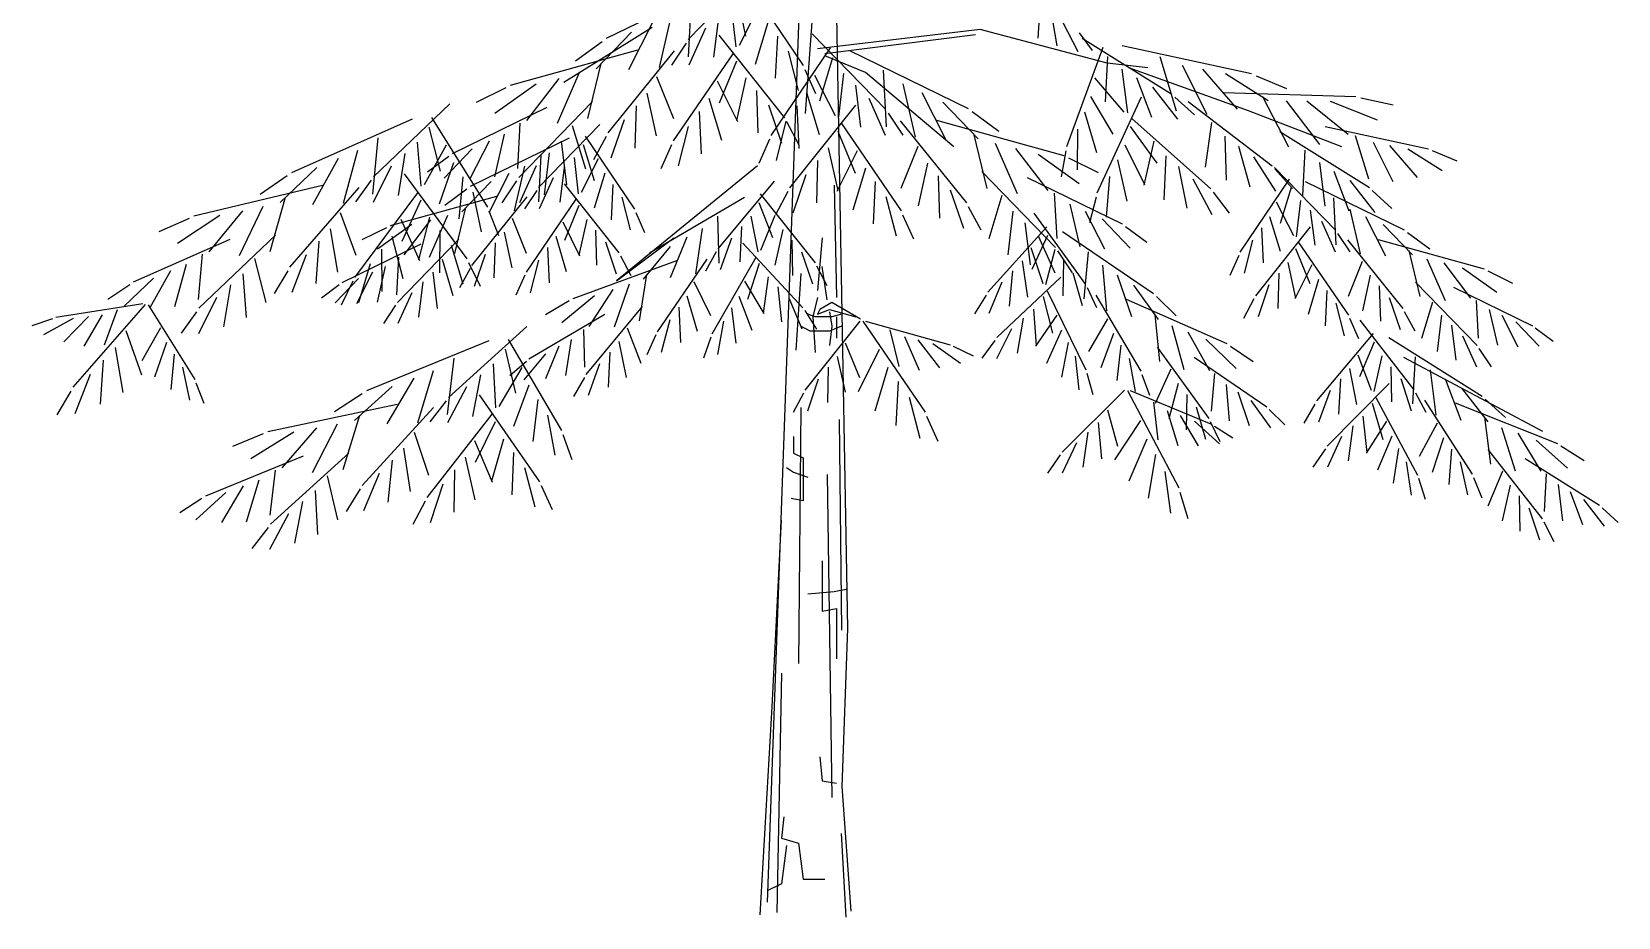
# Model space of a CAD drawing. Header units: millimetres. Extents: x 79741 to 173011, y 86123 to 135501.
# Drawn here: x 139048 to 144421, y 93043 to 96044 of the extents above; entities that cross this region are included whole.
import ezdxf

# ---------------------------------------------------------------- set-up
doc = ezdxf.new("R2010")
doc.units = ezdxf.units.MM

# ---------------------------------------------------------------- blocks, each defined once
blk = doc.blocks.new('A$C1C015833')
for p, q in [((2076.3, 42.3), (2273.2, 5526.6)), ((2266.4, 2826.6), (2302.3, 815.5)), ((2060.8, 2692.6), (1853, 2478.5)), ((1956.3, 2645.4), (1621.3, 2481.5)), ((2010.7, 2652.5), (2177.6, 2405.2)), ((1860.9, 2589.4), (1852.4, 2429.8)), ((1972.9, 2580.6), (1987.5, 2457.5)), ((2054.5, 2575.7), (1996.7, 2461.6)), ((1999.9, 2561), (2014.6, 2487.8)), ((2184, 2270.1), (2204.3, 2553.9)), ((2846.7, 2585.3), (2839.7, 2482.3)), ((2876.1, 2559.3), (2893.3, 2461)), ((1501.6, 2358), (1751.6, 2513.4)), ((1752, 2526.4), (1684.3, 2393)), ((1805.6, 2550.9), (1770.5, 2400)), ((1901.8, 2511), (1854.9, 2406.5)), ((1939.3, 2547.7), (1924.4, 2428.9)), ((2077.5, 2526.8), (2041.6, 2408.2)), ((2908.8, 2530.2), (2952.1, 2445.2)), ((1609.9, 2472.5), (1534.9, 2417.1)), ((1692.4, 2499.1), (1593, 2396.2)), ((1846.9, 2468.6), (1805.4, 2406.6)), ((1939.3, 2490.7), (2125, 2257.2)), ((2104.9, 2488.5), (2098.6, 2369)), ((2203.2, 2495), (2411, 2280.8)), ((2677.2, 2506.6), (2217.8, 2452.6)), ((2238.1, 2439.1), (2663.7, 2493.1)), ((3035.3, 2412), (2677.2, 2506.6)), ((2956.2, 2497.2), (2993.2, 2447.3)), ((2965.2, 2482.8), (3218, 2324.3)), ((1709.9, 2448.6), (1350.6, 2348.5)), ((1813.3, 2447.1), (1626.2, 2214.7)), ((1978.9, 2438.6), (1810.4, 2192.3)), ((2253.4, 2454.9), (2086.5, 2207.6)), ((2135.3, 2445.8), (2163.1, 2334.7)), ((2259.9, 2427), (2223.1, 2304.5)), ((2352.9, 2385), (2238.1, 2432.3)), ((2307.7, 2447.8), (2642.8, 2283.9)), ((3023.4, 2455.8), (2920.3, 2175.9)), ((3036.4, 2430.3), (3029.8, 2302.5)), ((3077.9, 2461.8), (3442.4, 2382.5)), ((3183.9, 2430.2), (3230.2, 2277.2)), ((1544.5, 2383.1), (1482.6, 2241.2)), ((1605.9, 2411), (1568.5, 2255.6)), ((1763.2, 2374.2), (1811.2, 2255.6)), ((1989, 2417.5), (1940.3, 2299.3)), ((2181.9, 2394.4), (2211.8, 2326)), ((2209.5, 2378), (2267.4, 2264)), ((2291.1, 2383), (2276.6, 2259.9)), ((2602.9, 2175.6), (2352.9, 2385)), ((2403.2, 2391.8), (2411.7, 2232.2)), ((3150.2, 2398.5), (3035.3, 2412)), ((3077.2, 2395), (3092.5, 2272)), ((3433.9, 2276.9), (3096.1, 2398.5)), ((3246.9, 2406), (3316.8, 2267.8)), ((3304.7, 2395), (3402.3, 2281.5)), ((3369.1, 2382.6), (3490.2, 2306.3)), ((3455.5, 2376.5), (3541.6, 2340.5)), ((1337.9, 2341.7), (1254, 2300.9)), ((1423.8, 2352.8), (1307.3, 2269.7)), ((1487.4, 2368.8), (1396.5, 2250)), ((1934.5, 2362), (1991.6, 2247.5)), ((2015.8, 2370.6), (1989.2, 2249.6)), ((2046, 2334.5), (2049.1, 2214.9)), ((2186.6, 2329.2), (2222.5, 2210.6)), ((2324.8, 2350), (2339.6, 2231.3)), ((2458.5, 2353.3), (2493.5, 2202.4)), ((2512.1, 2328.8), (2579.8, 2195.4)), ((2999.2, 2370.7), (3082.5, 2273.7)), ((3117.8, 2371), (3160.5, 2259.2)), ((3162.9, 2344.3), (3233.4, 2254)), ((3364.1, 2329.4), (3736.9, 2317.8)), ((1180.2, 2296.9), (964.5, 2090.7)), ((1454.3, 2286.8), (1186.3, 2155.7)), ((1582.5, 2303.4), (1374.7, 2089.3)), ((1705.7, 2291.5), (1701.9, 2171.9)), ((1736.2, 2327.4), (1762, 2206.3)), ((1911.2, 2313.3), (1946.4, 2194.5)), ((2079.7, 2294.3), (2116.1, 2185.8)), ((2324.7, 2293.1), (2139, 2059.6)), ((2159.2, 2290.9), (2165.5, 2171.3)), ((2362.3, 2313.3), (2409.2, 2208.9)), ((2571.6, 2301.5), (2671, 2198.5)), ((2988.5, 2317.8), (3051.6, 2211.2)), ((3131.3, 2315.7), (3006.5, 2044.6)), ((3226.3, 2316.2), (3281.4, 2265.8)), ((3264, 2303.3), (3501.2, 2122.2)), ((3474.1, 2317.7), (3547.5, 2175.6)), ((3540.4, 2305.3), (3634.3, 2182.1)), ((3599.3, 2305), (3715.8, 2211.2)), ((3664.8, 2304.5), (3797.8, 2251.6)), ((3750.9, 2314.2), (3842.1, 2294.5)), ((1074, 2253.7), (733, 2102.5)), ((1128.5, 2258.7), (1286.1, 2005.3)), ((1378, 2242.1), (1371.2, 2114.3)), ((1603.8, 2239), (1430.6, 2060.6)), ((1671.8, 2251.5), (1634.7, 2143.2)), ((1883.6, 2275.1), (1889.2, 2155.6)), ((2128.8, 2248.1), (2101, 2137.1)), ((2130.1, 2246.8), (2165.3, 2180.9)), ((2285.2, 2241), (2453.7, 1994.7)), ((2417.1, 2271), (2458.6, 2208.9)), ((2450.7, 2249.4), (2637.9, 2017)), ((2554.1, 2251), (2913.4, 2150.9)), ((2654.1, 2274.9), (2729.2, 2219.5)), ((2971.1, 2274.1), (3005.6, 2159.5)), ((3105.3, 2255.6), (3327.6, 2056.5)), ((3330.1, 2244.4), (3311.8, 2117.9)), ((3697.4, 2175.6), (3433.9, 2276.9)), ((976.5, 2201.3), (962, 2042.1)), ((1121, 2231.1), (1153.2, 2107.3)), ((1516.8, 2199.7), (1237.5, 2063.2)), ((1333.7, 2211.2), (1305.7, 2090.5)), ((1525.8, 2235.4), (1562.6, 2113)), ((1562, 2205.7), (1701.1, 1999.5)), ((1621, 2204.3), (1585.4, 2138.7)), ((1853, 2232.6), (1824.4, 2121.7)), ((2082.2, 2196.8), (2052.3, 2128.4)), ((2275, 2219.9), (2323.8, 2101.6)), ((2658.1, 2213.4), (2695.6, 2057.9)), ((2951.7, 2225.3), (2951.1, 2110.9)), ((3100.4, 2232.7), (3175.9, 2129.5)), ((3367.5, 2205.5), (3371.3, 2081.6)), ((3522.5, 2218.8), (3775.3, 2060.3)), ((3650.9, 2233.2), (3942.5, 2169.7)), ((3735.7, 2207.9), (3772.7, 2085.5)), ((919.7, 2164.9), (879.1, 2015.4)), ((1053.2, 2156.6), (1034, 2038.5)), ((1088.1, 2188.3), (1098, 2064.8)), ((1169.5, 2180.3), (1107.4, 2068.4)), ((1243.2, 2169.8), (1163.7, 2087.4)), ((1290.9, 2191.6), (1236.7, 2084.9)), ((1437.2, 2153.1), (1430.1, 2020.1)), ((1460.9, 2158.5), (1446.1, 2039.7)), ((1494.6, 2191.4), (1509.1, 2068.4)), ((1556.6, 2182.4), (1587.3, 2080.3)), ((1806.1, 2181.6), (1775.7, 2113.4)), ((2248.3, 2173), (2274.9, 2052)), ((2329.5, 2164.4), (2272.4, 2049.9)), ((2500.9, 2176.5), (2452.9, 2058)), ((2719.6, 2185.5), (2781.5, 2043.5)), ((2776.7, 2171.2), (2867.6, 2052.4)), ((2840.3, 2155.2), (2956.7, 2072.1)), ((2918.7, 2164.4), (2905.9, 2090.8)), ((3085.6, 2180.8), (3140.3, 2069.6)), ((3166.6, 2191.8), (3138.4, 2067)), ((3200.8, 2150.1), (3194.9, 2026.3)), ((3405.7, 2177.9), (3437.9, 2062.6)), ((3593.7, 2166.3), (3587.1, 2038.5)), ((3786.1, 2188.5), (3842, 2077.9)), ((3832.3, 2179.7), (3910.4, 2088.9)), ((3883.8, 2169.8), (3980.7, 2108.8)), ((3953, 2164.9), (4021.8, 2136.1)), ((804.7, 2117.3), (701.6, 2018.2)), ((865.3, 2142.4), (792.6, 2011.7)), ((1014.4, 2121.3), (963.6, 2018.8)), ((1177.2, 2148.5), (1117.2, 2104.2)), ((1190.6, 2130.6), (1150.2, 2013.5)), ((1391.1, 2121), (1361.9, 1995.2)), ((1423.4, 2121.8), (1376.5, 2017.4)), ((1502.5, 2118.3), (1490.2, 2019.3)), ((1530.6, 2145.7), (1542.7, 2043.2)), ((1598.6, 2141.6), (1550.4, 2046.5)), ((2048.9, 2121.5), (1650.3, 1797.2)), ((2218, 2136.9), (2215, 2017.3)), ((2352.8, 2115.7), (2317.6, 1996.9)), ((2527.9, 2129.8), (2502.1, 2008.6)), ((2681.6, 2105.8), (2889.4, 1891.7)), ((2926.2, 2144.1), (3010.1, 2103.2)), ((3064.9, 2138.6), (3090.4, 2021.7)), ((3236.7, 2119.6), (3259.8, 2002.1)), ((3448.1, 2147.1), (3510, 2050.8)), ((3507.4, 2117.4), (3680.6, 1939)), ((3508.7, 2113.3), (3558.8, 2058.1)), ((3634.5, 2130.9), (3649.7, 2008)), ((3675.1, 2107), (3717.8, 1995.2)), ((820.4, 2066.3), (457.6, 1979.6)), ((721.3, 2093.9), (644.3, 2041.3)), ((923.6, 2060.8), (727.9, 1835.6)), ((958, 2081.1), (914.2, 2020.6)), ((1051.2, 2099.7), (1228, 1859.4)), ((1216.5, 2091.3), (1205.7, 1972.1)), ((1296.8, 2077.8), (1214, 1992)), ((1346.5, 2100.6), (1290, 1989.4)), ((1368.6, 2079.5), (1327.1, 2017.4)), ((1471.3, 2087.7), (1432.2, 2000.7)), ((1502.6, 2070.8), (1657.3, 1876.2)), ((1617.7, 2100.9), (1587.8, 2002.1)), ((1640.5, 2069), (1635.3, 1969.4)), ((2095.1, 2078.9), (1936.4, 1887.5)), ((2184.4, 2096.7), (2147.9, 1988.2)), ((2265.1, 2067.5), (2271.8, 1749.9)), ((2380.4, 2077.5), (2374.9, 1958)), ((2558.4, 2093.9), (2562.2, 1974.3)), ((2809.7, 2089.2), (3077.8, 1958.1)), ((3041.7, 2091.5), (3032.2, 1977.4)), ((3276.7, 2085.6), (3330.8, 1984.7)), ((3549.2, 2084), (3410.1, 1877.9)), ((3554.6, 2060.8), (3523.9, 1958.7)), ((3594.5, 2078.1), (3873.7, 1941.5)), ((3720.2, 2080.3), (3790.7, 1990)), ((715, 2032.5), (671.8, 1878.6)), ((1088.7, 2046.1), (911.1, 1806.3)), ((1311.4, 2035.7), (1012, 1952.3)), ((1098.1, 2024.7), (1045, 1908.4)), ((1228.1, 2055.7), (1165.6, 2009.5)), ((1397.6, 2034.4), (1241.6, 1840.8)), ((1245.3, 2047.4), (1268.9, 1935.4)), ((1425.6, 2052.4), (1391, 2000.7)), ((1535.5, 2027.4), (1395.1, 1822.1)), ((1665.9, 2033.3), (1689.1, 1940.8)), ((2011.3, 2032.9), (1743.6, 1875)), ((2052.4, 2018.8), (2091, 1919.4)), ((2056, 2042.4), (2210.8, 1847.8)), ((2133.9, 2049.2), (2098.8, 1983.3)), ((2411.1, 2035), (2439.6, 1924.1)), ((2592.3, 2053.9), (2629.4, 1945.6)), ((2738.3, 2037.8), (2701.4, 1915.4)), ((2886.1, 2044.4), (2892.9, 1916.7)), ((3004.1, 2033.3), (2985.6, 1961)), ((3334.4, 2047.2), (3380.1, 1988.2)), ((3512.7, 2020), (3560.8, 1924.9)), ((3580.6, 2024.1), (3568.5, 1921.6)), ((3674, 2031.5), (3681.1, 1898.4)), ((3783.6, 2052.2), (3838.7, 2001.8)), ((444.5, 1973.3), (359.2, 1935.7)), ((530.8, 1981.2), (411.3, 1902.5)), ((595, 1994.8), (499.7, 1879.5)), ((652.6, 2007), (585.4, 1867.5)), ((870.8, 1989.8), (914.3, 1869.6)), ((1041.6, 1971.2), (1094.3, 1854.8)), ((1123.1, 1976.9), (1092, 1856.9)), ((1173.5, 1981.2), (1122, 1862.9)), ((1224.7, 2004.4), (1193.6, 1874.8)), ((1289.9, 1994.4), (1317.2, 1925)), ((1355.8, 1973.7), (1395.8, 1874.9)), ((1544, 2009.8), (1503.4, 1911.3)), ((1566.3, 1970.7), (1544.1, 1869.9)), ((1704.7, 1990.6), (1729.6, 1933.6)), ((1935.7, 1980.2), (1939, 1847.1)), ((2029.3, 1980.2), (2049.4, 1878.9)), ((2097.4, 1981.4), (2056.8, 1882.9)), ((2458, 1983.9), (2488.3, 1915.7)), ((2643, 2006.7), (2678.6, 1941.1)), ((2769.5, 1993.8), (2755, 1870.8)), ((2828.8, 1988.3), (2974.6, 1786.9)), ((2930.4, 2013.6), (2958.4, 1892.9)), ((2973.2, 1994), (3027.4, 1887.3)), ((3020.9, 1972.2), (3100.4, 1889.8)), ((3493.5, 1979.3), (3523.4, 1880.5)), ((3608.7, 1996.7), (3621.1, 1897.7)), ((3720.1, 1999.3), (3749.3, 1873.6)), ((3764.7, 1978.9), (3821.2, 1867.8)), ((687.6, 1925.9), (471.9, 1719.7)), ((842, 1944.2), (863.3, 1822.1)), ((1001.4, 1946.6), (931.5, 1912.6)), ((1073, 1955.9), (975.9, 1886.6)), ((1125.9, 1969.2), (1050.2, 1870.2)), ((1152, 1939.7), (1150.5, 1820)), ((1333.3, 1934.8), (1354.8, 1833.8)), ((1498.6, 1963.5), (1546.2, 1868.2)), ((1591.5, 1940.7), (1594.1, 1841)), ((1892.2, 1944.6), (1873, 1817)), ((2003.5, 1950.6), (1998.9, 1851)), ((2119.7, 1942.3), (2097.6, 1841.5)), ((2865.4, 1949.3), (2698.2, 1765.2)), ((2803.2, 1960.9), (2818, 1842.1)), ((2867.4, 1925.5), (2822.4, 1828.9)), ((2909.3, 1936.9), (3166.1, 1761.8)), ((3086.8, 1950.9), (3146.9, 1906.6)), ((3608.6, 1949.2), (3453.9, 1754.6)), ((3470.7, 1947.3), (3475.9, 1847.7)), ((3639.9, 1966.1), (3679, 1879.1)), ((3685.6, 1930.8), (3720.2, 1879.1)), ((3814.4, 1956.2), (3897.2, 1870.4)), ((3883.1, 1934.1), (3945.7, 1887.9)), ((558.9, 1914.1), (286.1, 1793.2)), ((810.2, 1909.4), (801.9, 1790)), ((1098.4, 1900.9), (875, 1791.7)), ((987.5, 1886.4), (988.5, 1766.7)), ((1016.5, 1923.5), (1047.2, 1803.4)), ((1205.2, 1914.7), (1032, 1736.3)), ((1184.1, 1898.2), (1216.4, 1788.4)), ((1307.9, 1904.8), (1304.7, 1805.2)), ((1456.2, 1891.2), (1460.8, 1791.5)), ((1479.2, 1923), (1508.5, 1824)), ((1619.6, 1907.2), (1649.9, 1816.7)), ((1650.3, 1797.2), (1812.4, 1918.8)), ((1801.6, 1894.2), (1725.7, 1802.2)), ((1849.3, 1920.8), (1801.8, 1805.5)), ((1974.8, 1917.7), (1942.6, 1827.9)), ((2007.3, 1903.3), (2176.8, 1721.4)), ((2144.9, 1912.3), (2147.5, 1812.6)), ((2231.3, 1918.8), (2217.8, 1770.2)), ((2820, 1891.1), (2854.1, 1790.1)), ((2840.6, 1924.2), (2887.5, 1819.7)), ((2887.9, 1885.5), (2861.2, 1785.7)), ((2895.5, 1881.8), (2937, 1819.8)), ((3445.3, 1911.7), (3422.2, 1819.2)), ((3567.2, 1888.2), (3607.8, 1789.7)), ((3575.7, 1905.8), (3716.1, 1700.5)), ((3713.6, 1912.8), (3869.6, 1719.2)), ((3799.8, 1914.1), (4099.2, 1830.7)), ((3886.5, 1882.8), (3917.7, 1753.2)), ((435.5, 1843.1), (403, 1723.5)), ((480.9, 1872.3), (469.3, 1744.9)), ((628.4, 1860.1), (660.6, 1736.4)), ((774.8, 1870.7), (733.7, 1763.9)), ((955.2, 1845), (922.5, 1735.3)), ((997.9, 1837.9), (974.6, 1737.3)), ((1034.8, 1863.6), (1029.1, 1757.2)), ((1158, 1858.1), (1188.7, 1756)), ((1232.7, 1848.8), (1265.4, 1781.7)), ((1279.6, 1871.5), (1248.7, 1781.2)), ((1430.6, 1855.7), (1406.8, 1763.3)), ((1819.5, 1853.4), (1527.5, 1746.8)), ((1661.6, 1867.5), (1690.9, 1812.7)), ((1734.8, 1866.7), (1676.1, 1815.8)), ((1905.5, 1858.8), (1765.1, 1653.6)), ((1932, 1878.9), (1901.5, 1824.7)), ((2043.5, 1862.6), (1919.6, 1647)), ((2053.4, 1845.7), (2020.6, 1744.3)), ((2173, 1878.8), (2203.4, 1788.3)), ((2215, 1839.1), (2244.4, 1784.3)), ((2244.8, 1743.2), (2231.3, 1837.7)), ((2795.2, 1853.6), (2810.7, 1751.5)), ((2911.7, 1854.3), (2909.8, 1754.6)), ((2981.3, 1879.4), (2969.3, 1746.7)), ((3022.4, 1841), (3033.3, 1712.4)), ((3406.5, 1869), (3381.6, 1812)), ((3544.9, 1849.1), (3567.1, 1748.3)), ((3612.6, 1841.9), (3565, 1746.5)), ((3755.4, 1852.1), (3715.4, 1753.3)), ((3937.7, 1859.6), (3989.3, 1741.2)), ((3985.3, 1847.6), (4061, 1748.6)), ((343.5, 1805.1), (260.9, 1725.8)), ((392, 1825.1), (333.8, 1720.5)), ((595.5, 1817.3), (605.4, 1693.8)), ((722.4, 1825.4), (684.3, 1761.2)), ((922.5, 1803.4), (856.2, 1734.7)), ((906.4, 1795.8), (873.5, 1728.8)), ((962.2, 1821.6), (917, 1732.6)), ((1103.9, 1794), (1091.5, 1695)), ((1132, 1821.4), (1144.1, 1718.9)), ((1237.3, 1832.1), (1207.7, 1777.5)), ((1391.5, 1813.2), (1366.2, 1756.3)), ((1735.5, 1815.3), (1714.5, 1683.8)), ((1868.5, 1795), (1916.1, 1699.6)), ((2011.7, 1796.1), (2066.6, 1704.7)), ((2078.6, 1808.5), (2064.4, 1706.3)), ((2170.5, 1817.5), (2157, 1601.3)), ((2737.9, 1793.6), (2701.7, 1705.4)), ((2904.9, 1807.4), (2723.8, 1636.9)), ((2768.1, 1825.2), (2759, 1725.9)), ((2938.2, 1819.5), (2964.5, 1727.8)), ((3063.6, 1814.4), (3103.6, 1696.3)), ((3519.7, 1819.1), (3517.2, 1719.4)), ((3632, 1801.3), (3602.7, 1702.3)), ((3777.9, 1813.1), (3756.4, 1712.1)), ((3906, 1793.1), (4079.2, 1614.7)), ((4038.3, 1834.3), (4135.3, 1765)), ((4109.9, 1825), (4179.8, 1791)), ((276.8, 1786.3), (215.1, 1744.3)), ((521.8, 1750.4), (471, 1647.8)), ((560.6, 1785.7), (541.4, 1667.5)), ((867.5, 1785.7), (817.5, 1748.7)), ((1072.7, 1763.4), (1033.6, 1676.4)), ((1588, 1755.1), (1496.6, 1678.5)), ((1639.7, 1772.6), (1572, 1667.9)), ((1686.3, 1788.2), (1644.1, 1666.2)), ((1849.1, 1754.4), (1878.5, 1655.4)), ((1995.5, 1754.1), (2032.5, 1657.7)), ((2106.1, 1780.5), (2116.5, 1681.3)), ((2136.7, 1749.3), (2174, 1661.5)), ((2217.8, 1749.9), (2204.3, 1695.9)), ((2693.4, 1756.9), (2660.5, 1704)), ((2855.1, 1752.9), (2881.2, 1649.6)), ((2866.1, 1769), (2975.6, 1545.8)), ((2978.5, 1778.1), (3005.3, 1722)), ((3003.6, 1756.3), (3130.2, 1542.3)), ((3109.5, 1784.8), (3179.2, 1688)), ((3174.4, 1753), (3229.7, 1698.4)), ((3491.7, 1785.5), (3461.3, 1695.1)), ((3655, 1769.5), (3650.4, 1669.9)), ((3803.4, 1783.2), (3806.5, 1683.5)), ((3831.6, 1749.9), (3862.5, 1659.6)), ((4012.8, 1779.3), (4236.2, 1670)), ((313.5, 1731.9), (67.7, 1693.8)), ((320.4, 1730.6), (116, 1496.5)), ((241.6, 1715.1), (204.7, 1615.1)), ((329.1, 1729.8), (459.9, 1518.3)), ((465.4, 1710.1), (421.6, 1649.7)), ((1026.9, 1728.1), (992.4, 1676.4)), ((1617.7, 1702.3), (1403.5, 1575.9)), ((1517.3, 1740.3), (1450.3, 1700.9)), ((1723, 1724.4), (1564.3, 1533)), ((1826.2, 1722.6), (1830.8, 1623)), ((1975.1, 1720.6), (1987.5, 1621.6)), ((2181.7, 1713.1), (2215.2, 1660.7)), ((2211, 1695.9), (2190.8, 1702.6)), ((2224.5, 1716.1), (2217.8, 1702.6)), ((2217.8, 1702.6), (2251.6, 1716.1)), ((2258.3, 1736.4), (2224.5, 1716.1)), ((2251.6, 1716.1), (2325.9, 1695.9)), ((2251.6, 1709.4), (2258.3, 1668.8)), ((2339.4, 1689.1), (2258.3, 1736.4)), ((2285.4, 1702.6), (2258.3, 1695.9)), ((2827.5, 1717.4), (2835, 1614.4)), ((3089, 1745.2), (3373.4, 1619.8)), ((3170.3, 1701.8), (3182.7, 1569.1)), ((3449.6, 1745.9), (3420.3, 1691.1)), ((3680.6, 1734.1), (3704.4, 1641.7)), ((3873.9, 1710.5), (3903.5, 1655.8)), ((3953.2, 1736.5), (3922.5, 1634.4)), ((4076.4, 1742), (4082.1, 1635.6)), ((4113.3, 1716.3), (4136.7, 1615.7)), ((58.7, 1690.3), (0, 1669.8)), ((116.5, 1690.9), (32.9, 1645)), ((159.8, 1696.5), (90.4, 1625)), ((198.8, 1701.5), (146.7, 1612.4)), ((265.2, 1656.8), (310.2, 1531.4)), ((363, 1664.3), (311.1, 1571.2)), ((1397.1, 1668.6), (1176, 1468.2)), ((1557.1, 1660.1), (1559.8, 1553.6)), ((1680.4, 1664.3), (1719, 1564.9)), ((1800.6, 1687.2), (1776.8, 1594.8)), ((1952.4, 1683.2), (1935.9, 1589.3)), ((2197.5, 1655.3), (2170.5, 1668.8)), ((2337.1, 1683.4), (2182.3, 1488.8)), ((2204.3, 1695.9), (2211, 1594.5)), ((2258.3, 1695.9), (2211, 1695.9)), ((2285.4, 1668.8), (2251.6, 1655.3)), ((2258.3, 1668.8), (2251.6, 1614.8)), ((2271.8, 1695.9), (2271.8, 1635)), ((2345.8, 1683.2), (2521.3, 1426.7)), ((2352.9, 1683.6), (2592.4, 1616.9)), ((2422.2, 1658.6), (2447.2, 1554.9)), ((2765.7, 1662.1), (2722.7, 1576.9)), ((2798.2, 1691.3), (2781.4, 1593)), ((2893.5, 1700.6), (2832.7, 1613)), ((2906.9, 1657.7), (2863.7, 1563.9)), ((3036.2, 1690.2), (2982.5, 1598.1)), ((3217.7, 1671.5), (3251.8, 1547)), ((3719.7, 1691.6), (3745, 1634.7)), ((3748.1, 1685.7), (3901.3, 1489.8)), ((3979.3, 1699.8), (3967.2, 1597.2)), ((4007.3, 1672.3), (4019.7, 1573.4)), ((4149, 1700), (4194.2, 1611)), ((4188.8, 1681.7), (4255, 1613.1)), ((4243.7, 1664), (4293.8, 1627.1)), ((380.6, 1622.9), (346.7, 1525.4)), ((1289.8, 1628.2), (944.9, 1486.1)), ((1344.5, 1631.8), (1495.2, 1374.3)), ((1488.1, 1612.6), (1450, 1520.4)), ((1522.4, 1631.6), (1507, 1529.5)), ((1657.3, 1625.7), (1677.4, 1524.4)), ((1761.5, 1644.6), (1736.2, 1587.8)), ((1916.7, 1637.8), (1896, 1579.2)), ((2251.6, 1655.3), (2197.5, 1655.3)), ((2295.7, 1622.4), (2336.3, 1523.9)), ((2463.2, 1640), (2504.4, 1545.3)), ((2501.3, 1630.4), (2561.8, 1551.2)), ((2543.6, 1619.8), (2621.3, 1564.3)), ((2600.9, 1612.4), (2656.8, 1585.1)), ((2718.4, 1628.9), (2681.5, 1578.8)), ((2925.1, 1622.9), (2906.2, 1524.9)), ((3053, 1648.4), (3017.2, 1551.6)), ((3073.8, 1615.2), (3062.7, 1516.1)), ((3263.1, 1652.9), (3323.9, 1544)), ((3313.6, 1632.1), (3399.8, 1549.6)), ((3383.2, 1612.7), (3447.5, 1569)), ((3786.1, 1648), (3625.9, 1457.9)), ((3789, 1624.3), (3747.6, 1526.1)), ((3830.5, 1637.3), (4093.6, 1471.8)), ((4038.5, 1641.8), (4077.7, 1554.7)), ((201.9, 1573.2), (193, 1448.9)), ((235.1, 1609.3), (257, 1482.1)), ((402.1, 1590.1), (392.9, 1490.8)), ((1191, 1578.4), (1172.3, 1419.7)), ((1336.2, 1604.4), (1365.1, 1479.8)), ((1396.5, 1569.3), (1349.5, 1528.6)), ((1449.9, 1591.3), (1389.2, 1517.7)), ((1631.5, 1596.1), (1626.9, 1496.5)), ((2273.4, 1583.3), (2295.6, 1482.5)), ((2391.9, 1603.5), (2332.5, 1484.2)), ((2945.3, 1584.1), (2955.6, 1489.3)), ((3097, 1578.1), (3114.7, 1484.4)), ((3176.8, 1610.3), (3322.7, 1408.9)), ((3280.5, 1581.3), (3486, 1441.2)), ((3743, 1588.2), (3780.8, 1488.6)), ((3811, 1585.1), (3788.1, 1484.4)), ((4265, 1371.5), (3873.1, 1581)), ((3904.6, 1582.5), (3897.5, 1449.5)), ((4084.3, 1606.5), (4118.8, 1554.8)), ((165, 1533), (121.9, 1421.8)), ((426, 1553.5), (445.5, 1460.1)), ((1078.3, 1522.5), (1002.2, 1393.7)), ((1133.3, 1543.5), (1088.7, 1395.2)), ((1266.5, 1531.7), (1244.1, 1414.2)), ((1302.2, 1562.4), (1308.8, 1438.7)), ((1383.3, 1552.3), (1318.3, 1442.1)), ((1559.9, 1524.4), (1529.5, 1470.2)), ((1602.8, 1563.2), (1570.6, 1473.4)), ((2248.2, 1553.3), (2245.6, 1453.6)), ((2416.2, 1552.7), (2379.6, 1429)), ((2977.9, 1536.5), (2994.8, 1476.6)), ((3133.2, 1533.1), (3154.7, 1474.8)), ((3215.5, 1547.4), (3170.5, 1450.8)), ((3338.2, 1535.3), (3328.5, 1429.1)), ((3719.6, 1549.8), (3738.9, 1448.3)), ((3836, 1554.8), (3837.8, 1455.1)), ((3947.1, 1545.6), (3962.7, 1417.5)), ((110.2, 1485.9), (70.4, 1419.1)), ((463.1, 1509.2), (485.7, 1451.3)), ((933.1, 1477.8), (854.6, 1427.3)), ((1017.1, 1499), (911.3, 1402.7)), ((1226.8, 1497.5), (1173.3, 1396.3)), ((1403.1, 1502.1), (1359.7, 1386)), ((2178.1, 1480.1), (2148.8, 1425.3)), ((2220.1, 1519.7), (2189.8, 1429.3)), ((2445, 1513), (2439.2, 1388.5)), ((3084.5, 1488.8), (2907.9, 1313.7)), ((3093.1, 1487.6), (3237.2, 1212.2)), ((3100.2, 1487.1), (3330.2, 1392.7)), ((3236, 1507.4), (3209.3, 1407.7)), ((3371, 1504.5), (3379.7, 1401.7)), ((3404, 1483.3), (3436, 1388.8)), ((3664.5, 1487.7), (3631.6, 1398.2)), ((3830.9, 1507.6), (3656.3, 1330.6)), ((3693.5, 1520.4), (3688.1, 1420.9)), ((3863.8, 1521.1), (3893.4, 1430.4)), ((3905.5, 1481.1), (3934.4, 1426)), ((3989.3, 1520.6), (4033.6, 1404.1)), ((4036.2, 1492.7), (4109.5, 1398.6)), ((1031.3, 1447.6), (666.4, 1370.6)), ((1134.4, 1439.4), (932.8, 1219.4)), ((1169.3, 1458.7), (1123.9, 1399.5)), ((1262.9, 1474.9), (1433.3, 1229.9)), ((1428, 1462.1), (1414.1, 1343.2)), ((2170.5, 1439.1), (2163.7, 716.2)), ((2476.9, 1468.7), (2506.6, 1353.2)), ((3036.2, 1433), (3064.9, 1330.4)), ((3166.1, 1454.1), (3178.7, 1348.2)), ((3259.8, 1476.2), (3257.9, 1376.5)), ((3286.3, 1441.5), (3312.6, 1349.8)), ((3440.7, 1459.6), (3496.5, 1382.2)), ((3492.6, 1434.2), (3536.8, 1390.4)), ((3621.4, 1449.3), (3590.5, 1395.3)), ((3783.2, 1451.4), (3813.1, 1349.1)), ((3793.5, 1467.9), (3911.3, 1248.9)), ((3931.4, 1460.3), (4065.9, 1251.1)), ((4017.2, 1452.4), (4306.1, 1337.6)), ((4102.2, 1463.4), (4159.5, 1410.8)), ((862, 1392.8), (791.2, 1255.1)), ((925.1, 1416.7), (877.8, 1263.9)), ((1299, 1420.3), (1115.2, 1185.3)), ((1307.9, 1398.6), (1251.7, 1283.8)), ((1455.6, 1417.5), (1476.3, 1304.9)), ((2278.6, 1405.3), (2285.4, 810.8)), ((2525.8, 1415.5), (2557.4, 1344.5)), ((3009.5, 1396.9), (3019.6, 1294.1)), ((3129.5, 1402.9), (3056.5, 1291.5)), ((3204.6, 1430.8), (3234.4, 1332)), ((3241.3, 1416.9), (3292.1, 1331.1)), ((3282.1, 1401.3), (3352.7, 1337.1)), ((3326.5, 1400), (3353.3, 1343.9)), ((3756.9, 1414.9), (3768.2, 1312.3)), ((3823.4, 1400.5), (3766, 1310.8)), ((3966.5, 1395.4), (3916.2, 1301.5)), ((4100.1, 1412), (4117.3, 1279.9)), ((653.2, 1364.7), (566.8, 1329.3)), ((739.6, 1370.3), (618.1, 1294.7)), ((804.1, 1382.2), (705.8, 1269.4)), ((1079.7, 1369.8), (1120, 1248.5)), ((1249.9, 1346.7), (1299.6, 1228.9)), ((1331.5, 1350.2), (1297.3, 1231.1)), ((1498.8, 1363.3), (1524.3, 1293.1)), ((2150.2, 1358), (2150.2, 1310.7)), ((2980.9, 1370), (2966.6, 1271.3)), ((3147.7, 1349.7), (3096.7, 1231.1)), ((3338.1, 1387.2), (3390.4, 1353.6)), ((3697.2, 1357.3), (3657.4, 1270.6)), ((3728.6, 1387.7), (3715.5, 1288.8)), ((3838.4, 1358.1), (3798.7, 1262.8)), ((3984.8, 1354.3), (3952.6, 1256.2)), ((4148.5, 1383.5), (4187.2, 1260.4)), ((4194.6, 1366.6), (4259.4, 1260.1)), ((4245.8, 1347.7), (4335, 1268.5)), ((765.9, 1302.4), (490, 1188.8)), ((894.8, 1310.8), (673.7, 1110.4)), ((1049.7, 1324.9), (1067.7, 1202.4)), ((1223.6, 1299.6), (1251.1, 1178.8)), ((1359.4, 1312.2), (1354.8, 1192.6)), ((2150.2, 1310.7), (2177.3, 1297.2)), ((2902.7, 1305.6), (2867.1, 1254.5)), ((2949.1, 1340), (2908.3, 1253.7)), ((3171.6, 1306.8), (3151.2, 1183.8)), ((3651.2, 1322.4), (3616.2, 1271)), ((3857.9, 1324), (3842.7, 1225.5)), ((4006.8, 1321.9), (3999.4, 1222.4)), ((4110, 1320.8), (4263.2, 1125)), ((4316.1, 1330.9), (4382, 1289.6)), ((686.8, 1262.7), (671.9, 1135.6)), ((1017, 1291.1), (1005.5, 1171.9)), ((1193.6, 1263.3), (1191.4, 1143.6)), ((1390.4, 1269.9), (1419.8, 1159.3)), ((2130, 1270.2), (2150.2, 1256.7)), ((2150.2, 1256.7), (2190.8, 1243.2)), ((2177.3, 1297.2), (2177.3, 1175.6)), ((3198.1, 1259.1), (3214, 1140.9)), ((3879.6, 1286.1), (3893.4, 1191.7)), ((4031.4, 1285.7), (4052.5, 1192.7)), ((4150.9, 1259.5), (4109.5, 1161.2)), ((4214.7, 1295.7), (4425.2, 1163.3)), ((596.7, 1217.9), (535.8, 1114.9)), ((640.7, 1234.7), (605, 1116.1)), ((833.9, 1246.6), (862.9, 1122)), ((926.9, 1209.4), (887.2, 1146.2)), ((980.6, 1253.3), (936.7, 1147.6)), ((1160.2, 1222.8), (1124.7, 1114)), ((1437.7, 1219.2), (1468.6, 1151.3)), ((2244.8, 1249.9), (2258.3, 337.8)), ((3913.9, 1239.6), (3933, 1180.4)), ((4069.3, 1242.1), (4092.9, 1184.6)), ((4172.9, 1220.2), (4150, 1119.5)), ((4274, 1251.9), (4268.3, 1145.4)), ((4307.9, 1222.4), (4320.5, 1119.9)), ((480.5, 1182.2), (417.7, 1141.8)), ((547.7, 1199.2), (463.1, 1122.1)), ((764.2, 1174), (741.8, 1056.4)), ((799.9, 1204.7), (806.6, 1080.9)), ((1110.2, 1174.9), (1075.5, 1108.8)), ((2177.3, 1175.6), (2143.5, 1182.4)), ((3240.3, 1200.5), (3263.4, 1126.3)), ((4197.9, 1190), (4199.7, 1090.2)), ((4341.7, 1202.3), (4377.1, 1109.1)), ((4379.3, 1180), (4437.9, 1104.7)), ((724.5, 1139.7), (671, 1038.5)), ((2089.4, 594.6), (2116.4, 1121.6)), ((4225.7, 1156.2), (4255.3, 1065.5)), ((4432.1, 1156.6), (4477.9, 1114.5)), ((667, 1101), (621.7, 1041.7)), ((4267.4, 1116.3), (4296.3, 1061.2)), ((2231.3, 1006.7), (2231.3, 864.8)), ((2265.1, 918.9), (2190.8, 912.1)), ((2298.9, 925.6), (2265.1, 918.9)), ((2231.3, 864.8), (2271.8, 871.6)), ((2271.8, 871.6), (2271.8, 729.7)), ((2302.3, 815.5), (2286.2, 369.4)), ((2116.4, 689.2), (2102.9, 13.5)), ((2055.6, 6.8), (2089.4, 594.6)), ((2224.5, 452.7), (2231.3, 385.1)), ((2231.3, 385.1), (2271.8, 378.4)), ((2286.2, 369.4), (2311.8, 17)), ((2123.2, 283.8), (2116.4, 223)), ((2298.9, 0), (2285.4, 236.5)), ((2116.4, 223), (2163.7, 209.4)), ((2130, 202.7), (2116.4, 94.6)), ((2163.7, 209.4), (2177.3, 108.1)), ((2116.4, 94.6), (2075.9, 74.3)), ((2177.3, 108.1), (2238.1, 108.1))]:
    blk.add_line(p, q)

msp = doc.modelspace()

# ---------------------------------------------------------------- block references
at = {"xscale": 1.2, "yscale": 1.2, "zscale": 1.2}
msp.add_blockref('A$C1C015833', (139048, 93042.8), dxfattribs=at)

doc.saveas('drawing.dxf')
